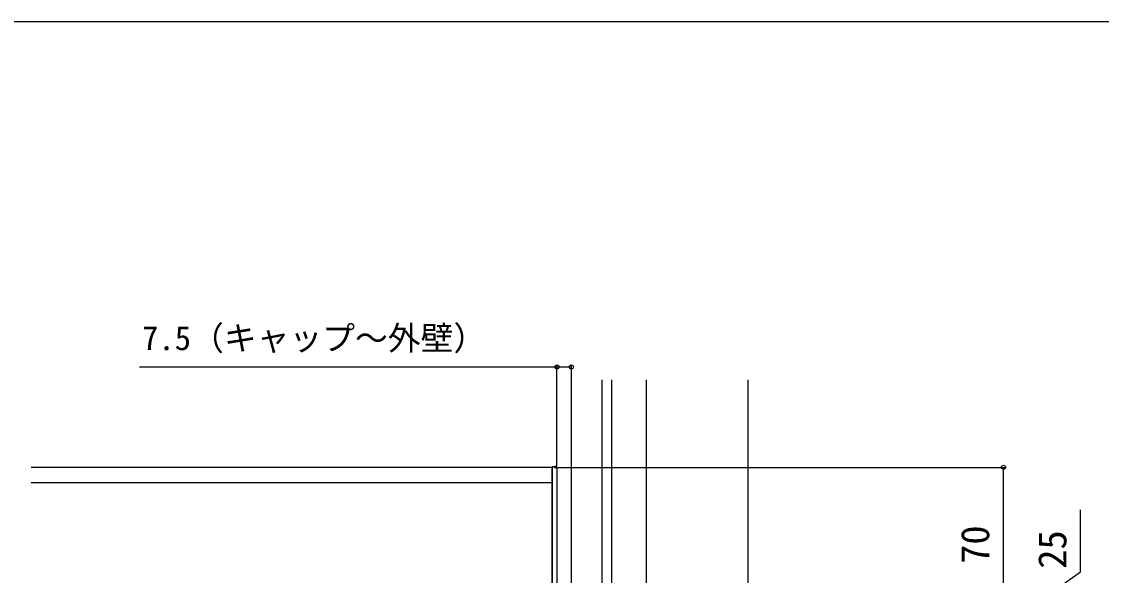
# Model space of a CAD drawing. Units: millimetres, scale not verified. Extents: x -875 to 875, y -1305 to 1297.
# Drawn here: x -92 to 467, y 958 to 1245 of the extents above; entities that cross this region are included whole.
import ezdxf
from ezdxf.enums import TextEntityAlignment as Align

# ---------------------------------------------------------------- set-up
doc = ezdxf.new("R2010")
doc.units = ezdxf.units.MM
doc.header["$LTSCALE"] = 8
for name, color, linetype in [('0-4_YKK_12', 2, 'Continuous'), ('0-5_YKK_13', 4, 'Continuous'), ('0-6_YKK_D', 6, 'Continuous'), ('0-7_YKK_ZWAK', 7, 'Continuous'), ('0-8_YSS_K', 3, 'Continuous')]:
    doc.layers.add(name, color=color, linetype=linetype)
doc.styles.add('ＭＳ ゴシック', font='')
doc.styles.get('ＭＳ ゴシック').set_extended_font_data('MS Gothic')

msp = doc.modelspace()

# ---------------------------------------------------------------- linework, layer by layer
at = {"layer": '0-4_YKK_12'}
for p, q in [((284, 1059.6), (284, 239.3)), ((182.5, 1014.3), (-87.5, 1014.3)), ((182.5, 939.3), (182.5, 1014.3)), ((182.5, 1006.3), (-87.5, 1006.3))]:
    msp.add_line(p, q, dxfattribs=at)
at = {"layer": '0-5_YKK_13'}
for p, q in [((182.5, 1014.8), (182.5, 938.8)), ((182.5, 1014.8), (184, 1014.8)), ((185, 1013.8), (185, 939.8))]:
    msp.add_line(p, q, dxfattribs=at)
msp.add_arc((184, 1013.8), 1, 0, 90, dxfattribs=at)
at = {"layer": '0-6_YKK_D'}
for p, q in [((185, 1014.8), (185, 1067.3)), ((192.5, 942.8), (192.5, 1067.3)), ((183.5, 1014.3), (417.5, 1014.3)), ((416.5, 944.3), (416.5, 1014.3))]:
    msp.add_line(p, q, dxfattribs=at)
for points in [[(192.5, 1066.3), (185, 1066.3), (-31.425, 1066.3)], [(416.5, 931.8), (456.5, 960.223), (456.5, 992.36)]]:
    msp.add_lwpolyline(points, dxfattribs=at)
for centre in [(185, 1066.3), (192.5, 1066.3), (416.5, 1014.3)]:
    msp.add_circle(centre, 1.075, dxfattribs=at)
at = {"layer": '0-7_YKK_ZWAK'}
msp.add_line((-875, 1245.3), (875, 1245.3), dxfattribs=at)
at = {"layer": '0-8_YSS_K'}
for p, q in [((192.5, 653.299), (192.5, 1059.6)), ((208.5, 654.699), (208.5, 1059.6)), ((213.5, 655.136), (213.5, 1059.6)), ((231.5, 661.8), (231.5, 1059.6))]:
    msp.add_line(p, q, dxfattribs=at)

# ---------------------------------------------------------------- texts
at = {"layer": '0-6_YKK_D', "style": 'ＭＳ ゴシック'}
msp.add_text('7.5（キャップ～外壁）', height=12.46, dxfattribs=at).set_placement((-30.067, 1071.328), align=Align.BOTTOM_LEFT)
for s, p in [('70', (413.5, 964.3)), ('25', (453.5, 961.746))]:
    msp.add_text(s, height=14.66, rotation=90, dxfattribs=at).set_placement(p, align=Align.BOTTOM_LEFT)

doc.saveas('drawing.dxf')
